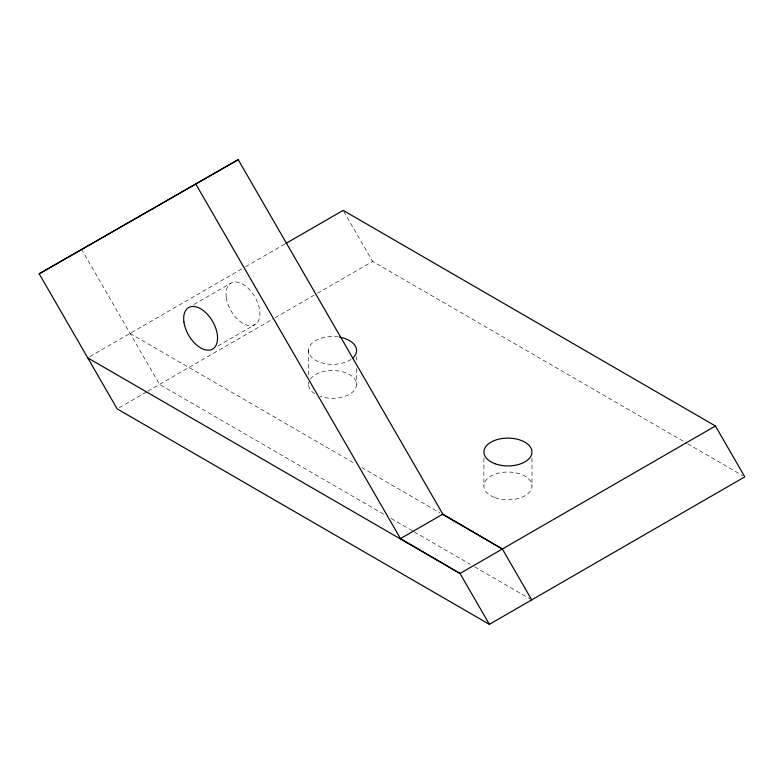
<?xml version="1.0" encoding="UTF-8"?>
<svg xmlns="http://www.w3.org/2000/svg" width="784" height="784" viewBox="0 0 784 784"><rect width="100%" height="100%" fill="white"/><g stroke="black" fill="none" stroke-linecap="round" stroke-linejoin="round"><path stroke-width="0.59" stroke-dasharray="3.92 2.94" d="M89.846 356.632L244.569 267.295M245.627 266.687L284.847 244.04M193.932 304.506L230.996 283.112M217.893 346.009L254.957 324.605M119.315 407.68L146.853 391.784M147.911 391.167L274.047 318.343M275.106 317.736L316.442 293.863M317.5 293.255L372.625 261.435L686.647 443.195M687.705 443.813L742.683 475.633M130.085 333.396L355.348 463.863M361.698 467.538L439.961 512.863M383.709 514.196L159.554 384.444L81.556 249.351M391.108 518.479L413.305 531.327M414.364 531.944L470.4 564.372M474.634 566.822L531.728 599.878M343.755 211.425L372.625 261.435M531.973 458.091L531.973 485.933M483.885 458.052L483.885 485.904M356.593 356.534L356.593 360.17M356.593 368.656L356.593 384.425M308.514 350.428L308.514 375.899M308.514 381.965L308.514 384.385M351.154 359.278A24.039 13.906 0.1 0 1 320.205 362.365A24.039 13.906 0.1 0 1 310.346 345.107A24.039 13.906 0.1 0 1 338.414 336.973M310.346 379.074A24.039 13.896 0.1 0 1 342.833 371.851A24.039 13.896 0.1 0 1 353.76 390.961A24.039 13.896 0.1 0 1 320.215 396.322M314.737 393.715A24.039 13.896 0.1 0 1 308.778 382.337M226.282 297.567A23.961 13.828 60 0 0 253.83 325.144A23.961 13.828 60 0 0 248.812 288.865A23.961 13.828 60 0 0 226.282 297.567M494.89 497.585A24.039 13.896 0.1 0 0 531.944 486.619A24.039 13.896 0.1 0 0 496.958 473.546A24.039 13.896 0.1 0 0 494.89 497.585"/><path stroke-width="1.18" d="M285.915 243.432L343.157 210.377L715.429 425.986L744.8 476.858L489.373 624.329L117.198 408.905L39.2 273.802L238.199 159.671L442.852 514.137L502.358 549.006L531.728 599.878M39.2 273.802L238.199 159.671M195.843 184.122L400.497 538.588L442.852 514.137M715.429 425.986L460.002 573.457L87.72 357.857M442.078 514.088L502.358 549.006M400.497 538.588L460.002 573.457L489.373 624.329M339.55 337.159A24.039 13.906 0.1 0 1 352.555 358.18M183.926 322.018A23.961 13.828 60 0 0 211.474 349.595A23.961 13.828 60 0 0 206.457 313.326A23.961 13.828 60 0 0 183.926 322.018M494.89 463.687A24.039 13.906 0.1 0 0 531.944 452.731A24.039 13.906 0.1 0 0 496.958 439.638A24.039 13.906 0.1 0 0 494.89 463.687"/></g></svg>
